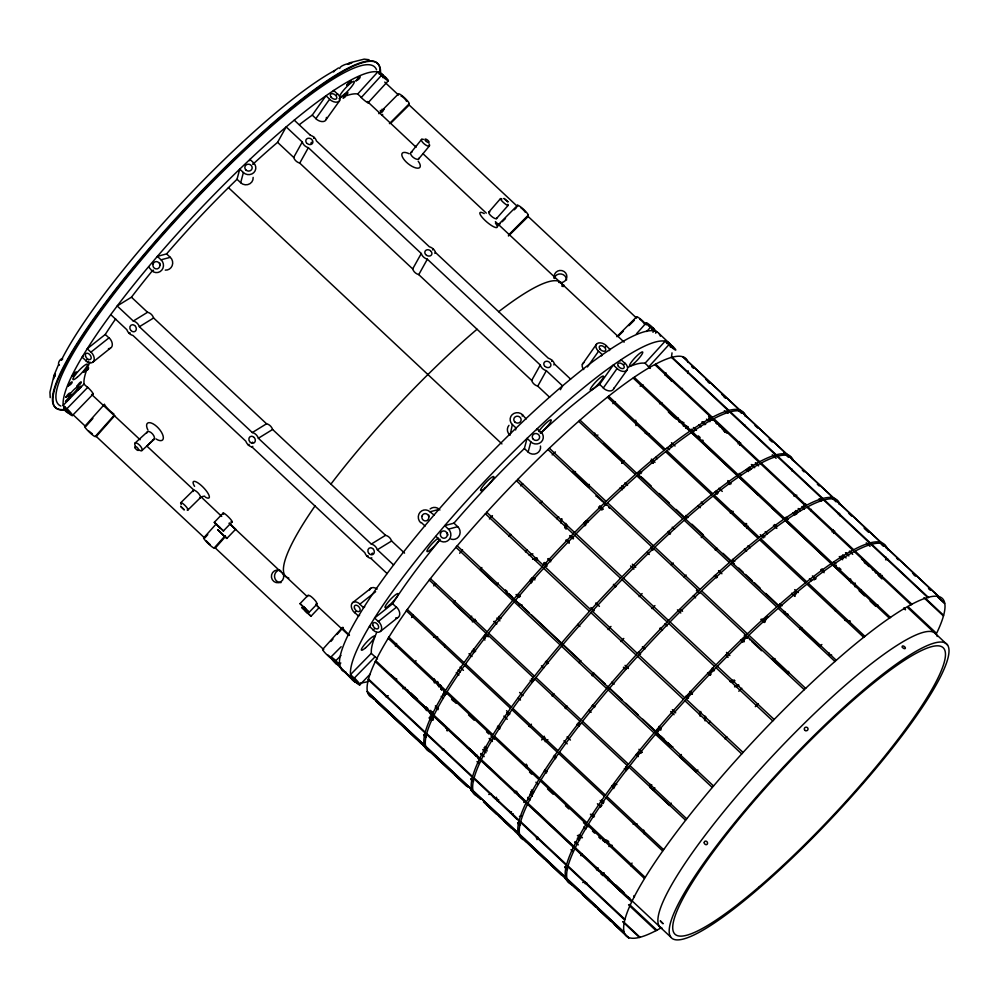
<?xml version="1.0" encoding="UTF-8"?>
<svg xmlns="http://www.w3.org/2000/svg" width="999" height="999" viewBox="0 0 999 999"><rect width="100%" height="100%" fill="white"/><g stroke="black" fill="none" stroke-linecap="round" stroke-linejoin="round"><path stroke-width="1.5" d="M508.441 236.014L528.171 216.521L528.146 215.285L508.429 235.127M390.534 123.426L409.165 105.007L409.153 103.859L389.423 123.626M528.171 216.521L636.55 318.082L636.538 316.92L616.808 336.688M660.327 921.028L662.949 923.663M634.477 896.715L633.853 895.741M663.036 923.576L660.439 920.928M849.475 581.043L850.611 578.933M850.698 582.817L850.748 579.895M855.057 586.863L855.132 582.966M650.024 784.24L649.912 787.15L669.492 805.506L671.291 803.159M651.573 784.814L650.237 787.799L651.623 784.777M69.743 412.937L64.523 407.792M64.436 407.942L69.705 412.987M589.073 484.353L588.848 487.25L572.377 471.803L575.474 471.615M788.623 671.353L788.411 674.238L771.927 658.803L775.024 658.603M426.523 710.601L425.474 708.915A3.821 0.812 45.3 0 1 425.087 707.954L425.287 706.743L426.024 707.292M561.026 521.79L561.376 519.567A3.821 3.671 4.7 0 1 561.563 518.943M597.427 497.002L597.439 496.853A3.821 3.671 4.7 0 0 595.791 495.941M601.036 874.137L602.185 874.512A3.821 0.812 45.3 0 0 602.672 874.35L601.361 871.652M710.576 674.874A3.821 3.671 4.7 0 1 711.3 670.804L712.25 669.23L714.035 670.916M734.565 686.837L738.011 686.013L738.086 685.152A3.821 3.671 4.7 0 0 738.736 684.952M744.093 641.845L742.307 640.172L743.244 638.598A3.821 3.671 4.7 0 1 747.789 637.936M742.307 640.172L743.244 638.598M316.208 603.396C319.343 603.983 308.741 593.156 308.541 595.841M699.425 714.572L699.912 711.5M700.074 716.221L700.836 711.488M704.557 719.53L705.119 716.046M705.094 720.903L705.843 716.708M560.676 522.902L561.376 519.567M564.847 527.872L565.784 523.351M564.972 527.659L565.734 524.05M566.021 529.27L566.933 524.875M70.267 413.449A231.231 40.347 -46.9 0 1 65.235 410.801L63.162 405.357A231.231 40.347 -46.9 0 1 82.105 357.093L87.238 348.751A231.231 40.347 -46.9 0 1 110.739 314.61L117.208 305.956A231.231 40.347 -46.9 0 1 148.152 267.233L157.367 256.381L166.596 253.896A201.298 35.115 -46.9 0 1 228.446 187.65L237.025 179.258L239.748 169.093L249.937 159.39A231.231 40.347 -46.9 0 1 286.176 126.91L294.243 120.155A231.231 40.347 -46.9 0 1 325.986 95.742L333.716 90.459A231.231 40.347 -46.9 0 1 377.822 71.916L382.58 74.513A231.231 40.347 -46.9 0 1 383.716 76.336M249.6 160.652L249.937 159.39L253.596 162.812A7.393 6.993 12.1 0 1 253.783 172.652A7.393 6.993 12.1 0 1 243.369 172.565M253.259 164.086L253.596 162.812M510.102 435.139L512.35 424.538A7.393 6.993 12.1 0 1 512.175 414.66A7.393 6.993 12.1 0 1 522.602 414.772M515.596 429.957L516.108 428.059L526.298 418.344A231.231 40.347 -46.9 0 1 562.537 385.864L570.604 379.108A231.231 40.347 -46.9 0 1 602.347 354.707L610.077 349.425A231.231 40.347 -46.9 0 1 654.183 330.881L657.991 332.555L669.917 343.768A231.231 40.347 -46.9 0 1 671.103 345.679M522.202 416.096L522.539 414.835L526.123 418.981M357.63 682.704A231.231 40.347 -46.9 0 1 352.572 680.057L350.512 674.612A231.231 40.347 -46.9 0 1 369.443 626.348L374.588 618.006A231.231 40.347 -46.9 0 1 435.502 536.488L444.717 525.636L453.946 523.151A201.298 35.115 -46.9 0 1 515.784 456.905L524.375 448.514L527.085 438.349L537.275 428.646A231.231 40.347 -46.9 0 1 613.336 364.997L621.066 359.715A231.231 40.347 -46.9 0 1 665.172 341.171L669.917 343.768M524.375 448.514L528.121 452.035L530.844 441.87L527.085 438.349A231.231 40.347 -46.9 0 0 444.717 525.636L448.476 529.158A7.393 7.068 78.4 0 1 449.188 539.522A7.393 7.068 78.4 0 1 439.21 540.072L436.076 536.338M536.938 429.907L537.275 428.646L540.859 432.792M214.298 522.34L223.476 530.993L214.298 522.34L223.039 513.236M226.835 538.436L217.632 529.645L226.835 538.436L235.627 529.295L232.118 526.211M300.012 603.646L309.19 612.3L300.012 603.646L308.192 595.142M53.958 375.574L49.95 392.12L50.212 397.602M89.91 362.013L87.537 367.595L83.516 372.29L86.751 369.692L87.3 370.204L88.524 367.944M664.934 375.299L665.122 374.887A231.231 40.347 -46.9 0 0 666.033 372.852M61.276 358.953A3.971 2.298 -56.9 0 0 58.616 364.423L54.108 375.149L55.157 376.136M414.66 663.286L415.996 660.601M630.694 865.708L632.03 863.036M345.254 96.841C336.076 103.347 360.139 83.317 338.998 98.801M277.585 142.345L286.176 126.91L302.272 141.983L293.681 157.43L277.585 142.345A201.298 35.115 -46.9 0 0 252.897 164.261M549.625 397.252L537.749 386.138A7.642 6.281 28.8 0 1 531.705 380.444L418.756 274.625A7.642 6.281 28.8 0 1 412.699 268.931L299.75 163.112L308.341 147.677A7.642 6.269 29 0 1 302.297 141.983M310.951 143.207L311.488 142.245M313.636 138.386L314.173 137.425A7.642 6.019 30 0 0 310.339 135.252M412.674 268.931L421.278 253.496L308.341 147.677M418.756 274.625L427.347 259.191A7.642 6.269 29 0 1 421.303 253.496M432.642 249.9L433.179 248.938A7.642 6.019 30 0 0 429.345 246.765L316.408 140.921A7.642 6.081 29.2 0 0 314.198 137.4M434.877 253.396L435.414 252.435L548.351 358.254A7.642 6.019 30 0 1 552.16 360.464L551.648 361.413M531.68 380.444L540.272 365.01L427.347 259.191M537.749 386.138L546.341 370.691A7.642 6.269 29 0 1 540.297 365.01M553.883 364.91L554.42 363.948A7.642 6.081 29.2 0 0 552.21 360.414M560.389 389.722L562.537 385.864L546.341 370.691M434.353 682.941L433.928 680.681A3.821 2.148 50.1 0 1 434.09 679.208L434.303 678.833M601.273 805.706L601.748 804.957L599.862 806.88M611.888 845.241L611.675 845.616A3.821 2.148 50.1 0 1 610.651 846.278L608.866 846.478M765.059 620.991A3.821 3.084 29.1 0 1 765.921 618.468L767.457 616.483L768.356 617.32M767.457 616.483L765.921 618.468M795.067 595.666L794.168 594.83L795.716 592.844A3.821 3.084 29.1 0 1 797.851 592.145M794.168 594.83L795.716 592.844M730.319 512.999L731.768 510.814M744.517 526.073A215.309 37.562 -46.9 0 1 746.278 524.737L746.802 523.963M746.79 528.434L748.239 526.261M88.362 361.176L87.85 362.287L88.461 362.162M596.553 344.106L582.392 364.273M312.25 115.135L325.986 95.742L329.645 99.176L315.921 118.569L312.25 115.135A201.298 35.115 -46.9 0 0 299.338 124.675M332.867 91.671L333.716 90.459L337.375 93.894L336.526 95.105M587.437 366.945L598.601 351.186L602.347 354.707L601.485 355.919M605.469 347.115L606.331 345.904L610.077 349.425L609.228 350.637M540.859 432.954A201.298 35.115 -46.9 0 1 599.6 384.39L613.336 364.997L617.082 368.519A7.393 4.683 34.8 0 0 626.248 370.841A7.393 4.683 34.8 0 0 625.012 363.099M620.204 360.926L621.066 359.715L624.812 363.236L623.963 364.448M617.082 368.519L603.359 387.899L599.6 384.39M326.223 119.43L339.535 100.824M613.661 388.773L626.972 370.167M346.129 672.315A231.231 40.347 -46.9 0 1 341.596 669.767L339.523 664.323A231.231 40.347 -46.9 0 1 358.466 616.058L363.599 607.717A231.231 40.347 -46.9 0 1 387.1 573.576L393.569 564.922A231.231 40.347 -46.9 0 1 424.513 526.198L433.728 515.347A231.231 40.347 -46.9 0 1 516.108 428.059L512.35 424.538M685.676 428.159L687.2 428.384L688.161 427.085M702.809 440.072L701.51 441.795L702.122 441.421A3.821 2.023 36.8 0 0 702.509 441.021M702.122 441.421L702.772 440.559M613.736 788.611A3.821 3.172 58.4 0 1 614.123 785.276L615.983 783.666L616.87 784.502M637.649 755.831L636.75 754.994L638.611 753.383A3.821 3.172 58.4 0 1 641.82 752.472M614.722 786.737A3.821 3.172 58.4 0 1 615.334 784.527L615.983 783.666M814.035 579.969L814.684 579.108M815.246 578.346L814.847 578.896A3.821 2.023 36.8 0 1 815.246 578.346L815.671 578.096M815.122 578.945L815.696 578.196M835.976 565.958L835.164 567.032L836.338 565.909M455.257 600.724L453.459 603.071L473.051 621.428L476.048 620.666M469.942 618.518L471.728 616.158M653.021 790.072L654.807 787.724M333.554 71.953L334.403 70.892A4.071 0.712 -46.9 0 1 334.74 70.492L338.499 67.907M416.034 146.329L421.628 139.373M411.251 152.16L416.458 145.804M418.581 159.016L429.395 145.954M481.855 567.507L480.107 569.58L496.578 585.027L498.326 582.941M681.405 754.495L679.657 756.58L696.141 772.015L697.889 769.942M87.3 370.204L88.611 367.994M500.524 198.614L489.123 211.751M496.453 218.619L508.141 205.382M92.895 418.406L85.714 426.573L72.952 414.61M104.433 404.358L84.615 426.486A7.393 0.962 43.7 0 0 89.71 432.505A7.393 0.962 43.7 0 0 95.317 436.501L96.266 436.513L114.798 415.547M207.792 534.577L204.72 538.074L96.329 436.526M225.137 535.776L214.236 547.939L215.334 548.026L225.599 536.376M330.906 641.433L332.954 639.098M337.063 634.44L343.219 627.447M709.727 418.943L710.726 417.807A3.821 0.662 41.4 0 1 713.473 419.955L725.549 431.268A3.821 0.662 41.4 0 1 727.21 433.091M724.824 432.092L725.549 431.268M672.914 746.84A3.821 3.709 87.6 0 1 670.129 745.853L658.054 734.54A3.821 3.709 87.6 0 1 657.804 729.145L659.253 728.171L661.051 729.857M688.611 697.851L686.825 696.178L687.649 695.229A3.821 3.709 87.6 0 1 691.708 694.23M658.054 734.54L658.678 734.515A3.821 3.709 87.6 0 1 658.428 729.12L659.253 728.171M691.97 694.093A3.821 3.709 87.6 0 0 688.274 695.204L686.825 696.178M864.485 561.888L869.967 566.595M602.372 875.561L603.708 874.038L606.718 876.448M876.585 573.164L872.989 569.43M608.154 880.668L608.791 879.944M114.061 415.409L95.292 436.438M216.496 523.613L203.621 537.986L204.296 538.061M333.279 659.565A7.393 0.962 43.7 0 1 327.585 655.394A7.393 0.962 43.7 0 1 322.59 649.475L342.445 627.372M636.438 333.841L646.378 322.764M508.953 536.438L510.851 534.34M525.437 551.873L527.335 549.787M708.516 723.438L710.414 721.34M724.987 738.873L726.885 736.775M357.704 93.993L377.822 71.916L381.493 75.35L361.363 97.415L357.704 93.993A201.298 35.115 -46.9 0 0 344.705 96.329M379.233 74.213L380.494 72.84L384.153 76.261L382.892 77.647M368.094 102.76L388.361 80.694M646.665 331.506L650.436 327.36L654.183 330.881L652.934 332.255M651.835 329.658L653.096 328.284L656.855 331.793L655.594 333.179M645.042 363.249L665.172 341.171L668.93 344.692L648.801 366.758L645.042 363.249A201.298 35.115 -46.9 0 0 627.909 367.332M666.583 343.469L667.832 342.095L671.59 345.604L670.329 346.99M467.357 747.04L466.908 747.514A6.381 1.349 45.3 0 1 471.553 750.486A6.381 1.349 45.3 0 1 475.824 756.018L476.835 755.032M54.495 374.937L55.195 374.275A4.071 0.712 -46.9 0 0 55.444 374.051M496.628 798.313L495.816 799.188L493.007 796.665M497.34 800.898L497.902 799.824M498.738 799.749L497.639 800.898A220.404 38.449 -46.9 0 1 496.353 797.214M499.35 801.947L496.99 800.499M511.55 811.75L510.464 812.911A220.404 38.449 -46.9 0 1 509.665 811.238M513.111 813.76L512.287 814.622L516.908 819.205M523.763 802.459L524.587 801.598M802.372 507.23L803.196 506.356M804.02 505.494L805.656 503.746M72.353 415.559L93.169 394.093M223.451 530.906L232.193 521.815M309.166 612.225L317.345 603.783M310.951 616.158L301.773 607.454L310.964 616.283L319.093 607.679L316.084 604.62M359.79 684.902L370.267 674.013M83.953 384.078L63.162 405.357L66.821 408.791L87.612 387.5L83.953 384.078L83.966 380.956A201.298 35.115 -46.9 0 1 86.751 369.692M65.135 407.055L63.836 408.379L67.507 411.813M340.971 655.481L335.776 660.801L339.523 664.323L340.821 662.986M371.303 653.334L350.512 674.612L354.258 678.134L375.05 656.842L371.303 653.334L371.316 650.212A201.298 35.115 -46.9 0 1 376.723 632.454M479.195 758.84L478.658 759.39L480.931 761.525M540.247 503.246L542.207 501.236M556.718 518.681L558.691 516.683M738.81 691.246L741.77 688.236M755.294 706.68L758.253 703.671M330.756 657.217L341.159 646.74M378.808 113.674L398.526 93.831A7.393 1.249 43 0 1 404.757 98.014A7.393 1.249 43 0 1 409.228 103.846M497.802 225.187L517.532 205.332L517.557 206.256M193.157 490.546L180.707 502.784M187.912 509.989L200.237 497.864M379.92 113.474L384.303 109.141M497.827 226.074L500.024 223.901M502.21 221.741L505.494 218.494M514.26 209.827L516.458 207.655M617.919 336.501L623.401 331.081M628.883 325.662L634.365 320.254M425.087 707.954L426.123 706.917M425.474 708.915L426.498 707.767M430.769 714.522L427.31 707.816M433.441 718.206L432.542 717.369L434.315 715.621L431.83 711.638M433.441 719.717L431.93 718.293L433.067 717.182M433.441 716.807L434.19 716.071M447.09 730.569L448.638 729.045M447.165 730.806L448.613 729.395A3.821 0.812 45.3 0 1 446.029 728.084M867.644 565.384L869.267 566.683M580.956 855.594L582.28 854.27M581.256 855.606L582.255 854.62M879.644 576.773L879.832 576.585A3.821 0.812 45.3 0 1 881.917 578.945M595.604 868.68L596.603 867.694L597.777 868.081M602.185 874.512L603.958 872.751M602.672 874.35L603.846 873.201M141.97 450.537L154.233 439.148L147.74 445.117M146.903 432.28L134.94 443.169M334.74 70.492A228.047 39.785 -46.9 0 0 184.753 199.663A228.047 39.785 -46.9 0 0 61.326 360.214A4.071 0.712 -46.9 0 1 61.713 359.865L62.7 358.966M621.79 463.049L624.225 461.001L621.803 463.024M801.61 627.572L799.787 629.12L801.61 627.572M433.928 680.681L434.927 679.857M600.062 806.717L600.874 806.043M821.865 644.517L819.742 646.291L800.162 627.934M610.651 846.278L611.912 845.429M92.969 362.1L110.227 348.314M380.407 631.443L397.664 617.657M105.282 334.453L87.238 348.751L90.897 352.185L108.941 337.887L105.282 334.453A201.298 35.115 -46.9 0 1 115.634 318.906M83.229 356.206L82.105 357.093L85.764 360.527L86.888 359.64M375.636 591.683L359.84 604.195L363.599 607.717L364.722 606.818M355.831 611.65L354.707 612.537L358.466 616.058L359.59 615.172M392.632 603.708L374.588 618.006L378.334 621.515L396.378 607.23L392.632 603.708A201.298 35.115 -46.9 0 1 439.86 539.872L439.26 540.009M370.579 625.461L369.443 626.348L373.201 629.87L374.325 628.97M371.328 587.936L352.497 602.734M528.696 726.223L530.731 724.712M545.179 741.658L547.877 739.647M152.248 270.929A201.298 35.115 -46.9 0 0 131.443 297.202L117.208 305.956L133.304 321.041A7.642 6.431 58.6 0 1 139.361 326.735L252.297 432.555A7.642 6.431 58.6 0 1 258.354 438.249L371.303 544.068L385.552 535.302L272.615 429.483L258.379 438.249M133.304 321.041L147.54 312.275A7.642 6.444 58.8 0 1 153.609 317.969L266.546 423.788A7.642 6.444 58.8 0 1 272.602 429.483M139.373 326.735L153.621 317.969M110.739 314.61L126.836 329.695A7.642 6.206 57.4 0 0 129.258 333.379L130.132 332.842M252.297 432.555L266.546 423.788M129.221 333.416A7.642 6.256 58.3 0 0 132.904 335.414L245.829 441.208A7.642 6.206 57.4 0 0 248.252 444.88L249.138 444.355M251.81 442.707L252.697 442.17M248.227 444.93A7.642 6.256 58.3 0 0 251.91 446.928L252.797 446.353M371.303 544.093A7.642 6.431 58.6 0 1 377.36 549.762L391.62 540.996L404.57 553.121M368.132 555.869L367.245 556.418A7.642 6.256 58.3 0 0 370.904 558.429M371.703 553.671L372.59 553.121M371.803 557.854L370.904 558.404L387.1 573.576M636.75 754.994L637.886 754.295M614.123 785.276L615.334 784.527M659.552 403.771L661.875 402.585M676.036 419.205L678.358 418.032M861.438 589.585L859.115 590.759L864.61 595.904M877.921 605.019L875.586 606.206L870.092 601.048M348.838 63.012L364.185 59.128L369.068 59.728M528.933 554.982L532.917 553.883M532.567 559.253L537.062 558.016M533.191 559.228L536.788 558.241M534.677 560.202L537.587 559.403M529.732 554.944L531.768 554.395M237.025 179.258L240.684 182.692L243.406 172.527L239.748 169.093A231.231 40.347 -46.9 0 0 157.367 256.381L161.039 259.815L170.255 257.33L166.596 253.896M148.726 267.083L151.823 270.667L153.546 270.205M420.716 522.739A7.393 7.068 78.4 0 1 420.017 512.312A7.393 7.068 78.4 0 1 430.007 511.788L439.198 509.34L439.91 510.002M434.315 515.184L429.982 511.825M421.341 522.527L425.087 526.048M448.476 529.158L457.692 526.673L453.946 523.151M475.087 619.368L472.327 621.828L475.049 619.392M729.857 681.043L734.415 680.044M730.306 681.83L734.977 680.806M733.041 681.917L733.978 681.705M734.64 685.913L738.086 685.152M202.185 496.59L204.67 496.128M602.559 840.559L606.818 840.084M603.871 841.295L608.104 840.821M604.682 842.382L608.903 841.907M505.631 589.847A3.821 3.709 87.6 0 0 506.843 592.844L507.242 592.832M506.843 592.844L519.542 604.133A3.821 3.709 87.6 0 0 521.828 605.119M433.554 637.262L437.724 637.087M687.649 695.229L688.274 695.204M657.804 729.145L658.428 729.12M670.129 745.853L671.191 745.803A3.821 3.584 71.7 0 0 671.852 746.29M633.116 824.25L637.275 824.075M85.365 426.548L84.678 426.486M322.689 649.512L323.726 649.587L215.334 548.026M905.306 609.665L903.67 608.503M645.204 433.329L649.375 433.891M844.767 620.329L850.324 621.078M678.883 421.79L683.915 422.54M683.191 425.861L687.737 426.536M535.214 578.533L532.142 577.847L530.044 580.244L531.006 583.329M588.411 521.116L586.313 520.604L584.065 522.827L584.952 525.824M611.588 882.055L610.189 881.38L626.673 896.827L629.707 897.914M380.219 73.227L385.626 78.172M649.113 325.287L654.532 330.232M488.199 635.739L485.352 634.952L483.716 637.15L484.902 640.134M385.552 78.209L380.169 73.277M673.026 347.552L667.607 342.645L673.064 347.515M598.264 868.231L595.516 867.319L519.08 795.691L516.495 791.208M596.79 870.092L601.086 871.503M641.645 472.627L639.622 471.94L637.574 473.651L638.561 476.398L642.245 477.647L651.286 486.113M788.061 614.672L785.027 613.636L784.227 611.425M219.98 527.722L217.745 525.574L220.017 527.697M221.091 532.966L223.364 535.177M92.37 433.878L88.899 431.093M654.457 330.207L649.138 325.349M426.086 708.89L410.639 694.392L412.038 695.067M223.301 535.139L221.104 533.029M708.628 416.546L709.465 417.058M709.889 417.307L710.726 417.807M708.728 418.094L712.15 420.129M706.48 419.155L709.165 420.754M707.067 419.967L709.927 421.678M330.169 656.78L327.697 654.845M229.845 523.951L230.594 524.55M607.867 877.334L607.105 876.747M210.252 544.642L209.365 543.931M319.143 607.754L348.988 635.526M420.404 703.558L424.662 706.93M619.954 890.559L624.213 893.93L623.688 892.332L615.996 885.126M603.708 874.038L602.897 873.626M903.97 607.916L905.506 609.59M209.228 543.806L206.381 540.971M229.27 523.026L235.652 529.27M230.644 524.587L232.093 525.986L229.907 524.013M392.495 676.048L392.719 676.248A201.298 35.115 -46.9 0 1 390.721 674.812M602.996 873.725L605.119 875.698L604.145 874.812M603.096 873.725L603.958 874.625M307.217 596.553L231.131 525.187M670.704 937.037L575.199 847.564M624.15 342.158L495.379 221.628M91.596 394.405L140.097 439.747M146.865 446.066L194.106 490.297M683.241 357.043L739.997 410.227M741.458 411.6L787.349 454.607M788.823 455.981L833.978 498.289M835.439 499.662L881.33 542.669M882.804 544.043L939.559 597.227M682.879 356.918L739.635 410.102M741.096 411.476L786.987 454.483M788.448 455.856L833.616 498.164M835.077 499.537L880.968 542.544M882.429 543.918L939.185 597.102M691.708 366.171L693.481 367.844M705.893 379.47L709.44 382.792M721.852 394.43L725.399 397.752M737.811 409.39L741.37 412.712M754.982 425.474L757.854 428.159M769.317 438.911L771.24 440.696M784.615 453.246L788.448 456.83M831.368 497.04L833.253 498.813M848.963 513.536L851.835 516.221M864.26 527.872L869.043 532.342M880.519 543.094L883.378 545.791M896.578 558.154L898.351 559.815M912.549 573.114L915.209 575.611M928.508 588.074L930.281 589.735M937.374 596.378L944.467 603.034M691.795 366.583L693.568 368.256M707.754 381.543L709.527 383.204M723.726 396.503L725.499 398.164M737.911 409.802L741.458 413.124M769.417 439.323L772.277 442.008M783.753 452.759L788.536 457.242M802.297 470.129L804.17 471.89M817.344 484.24L819.23 486.001M830.519 496.578L836.163 501.873M864.347 528.284L868.181 531.868M878.695 541.72L880.606 543.506M881.568 544.405L883.478 546.203M913.523 574.363L915.296 576.023M928.595 588.486L930.369 590.147M937.474 596.79L944.567 603.446M384.727 82.105L398.551 95.067M409.165 105.007L517.557 206.568M672.252 357.38L729.008 410.552M730.469 411.925L776.373 454.932M777.834 456.306L822.989 498.626M824.462 499.999L870.354 542.994M871.815 544.368L928.571 597.552M671.64 357.542L728.383 410.726M729.857 412.1L775.748 455.094M777.21 456.468L822.377 498.788M823.838 500.162L869.729 543.169M871.19 544.542L927.946 597.714M726.285 411.663L728.059 413.324M772.264 454.745L776.086 458.329M819.192 498.713L821.078 500.487M866.245 542.807L870.067 546.391M925.848 598.663L943.58 615.284M724.337 410.689L726.111 412.35M819.005 499.4L820.891 501.161M923.888 597.689L943.406 615.971M349.151 63.661C346.603 63.474 339.373 66.446 339.672 68.469M655.719 364.235L712.474 417.42M713.935 418.793L759.827 461.788M761.288 463.161L806.455 505.482M807.916 506.855L853.808 549.862M855.269 551.223L912.025 604.407M654.857 364.685L711.613 417.869M713.086 419.243L758.978 462.25M760.439 463.623L805.594 505.931M807.067 507.305L852.959 550.312M854.42 551.685L911.175 604.87M870.728 567.307L872.227 568.718M665.834 375.549L666.533 376.211M666.77 376.436L667.469 377.085M667.944 377.535L668.643 378.184M716.545 423.576L717.294 424.288M718.805 425.699L720.316 427.11M721.827 428.534L723.338 429.945M724.088 430.644L726.348 432.767M872.289 569.517L873.039 570.217M875.299 572.34L876.061 573.051M877.572 574.462L879.07 575.874M723.463 430.544L725.249 432.217M864.272 562.487L865.171 563.324M755.406 462.687L758.678 465.746M802.16 506.493L804.332 508.528M849.987 551.311L852.159 553.346M755.793 463.548L758.054 465.659M802.135 506.968L804.382 509.078M849.337 551.211L852.721 554.37M908.191 606.793L936.562 633.378A231.231 40.347 -46.9 0 0 753.396 741.233A231.231 40.347 -46.9 0 0 661.65 927.547M907.741 607.717L936.113 634.315M486.313 213.137L422.889 153.621M751.947 464.535L754.208 466.645M846.116 552.772L848.363 554.882M751.323 464.56L754.707 467.732M798.201 508.491L800.461 510.601M845.491 552.797L848.863 555.956M702.996 421.765L705.681 424.275M701.86 421.928L704.882 424.75M749.188 467.145L751.435 469.255M795.504 510.551L797.751 512.662M842.719 554.795L846.091 557.954M747.727 468.344L749.899 470.379M794.467 512.137L796.64 514.173M841.208 555.943L843.381 557.979M698.663 424.775L700.936 426.898M746.29 469.405L748.563 471.528M792.781 512.974L795.054 515.097M839.272 556.53L842.681 559.727M693.431 427.522L696.453 430.344M739.235 473.389L741.408 475.424M785.976 517.182L788.161 519.218M833.815 562L835.988 564.035M691.171 429.17L693.855 431.68M698.326 435.876L700.124 437.55M839.135 567.819L840.933 569.492M634.253 377.36L691.008 430.544M692.482 431.918L738.373 474.925M739.834 476.298L784.989 518.606M786.463 519.98L832.354 562.986M833.815 564.36L890.571 617.544M687.2 428.384L758.578 495.329M772.239 508.129L849.487 580.456M633.204 378.084L689.959 431.268M691.42 432.642L737.312 475.636M738.773 477.01L783.94 519.33M785.401 520.704L831.293 563.711M832.766 565.084L889.51 618.256M668.343 412L674.937 418.181M727.796 480.594L731.181 483.766M774.662 524.5L776.91 526.61M821.94 568.806L824.187 570.916M727.709 482.392L729.969 484.515M773.451 525.249L776.822 528.409M820.728 569.555L824.113 572.714M671.465 442.682L675.049 446.029M718.893 488.249L722.277 491.408M765.209 531.643L767.469 533.753M812.424 575.886L815.796 579.045M670.242 445.292L671.753 446.715M715.958 491.083L718.144 493.119M762.712 534.877L764.884 536.913M809.452 578.683L811.625 580.719M667.295 447.54L669.567 449.662M714.922 492.17L717.195 494.293M760.276 534.665L763.686 537.862M745.479 523.988L746.278 524.737M608.703 396.253L665.459 449.438M666.92 450.811L712.824 493.806M714.285 495.179L759.44 537.499M760.913 538.873L806.805 581.88M808.266 583.254L865.022 636.425M607.492 397.215L664.248 450.399M665.709 451.773L711.6 494.78M713.061 496.141L758.229 538.461M759.69 539.835L805.581 582.842M807.042 584.215L863.798 637.399M655.706 457.355L657.205 458.766M294.243 120.155L310.339 135.227M554.42 363.948L570.604 379.108M701.223 502.01L703.396 504.045M747.964 545.804L750.149 547.852M794.717 589.61L797.976 592.669M651.41 459.053L654.994 462.412M794.904 593.518L795.803 594.355M650.674 460.377L653.358 462.887M650.711 461.238L652.971 463.349M698.051 505.594L700.311 507.704M744.367 548.988L746.615 551.098M791.583 593.231L794.954 596.391M685.676 515.472L687.936 517.594M732.529 559.378L734.777 561.488M779.807 603.683L782.067 605.794M659.203 493.531L669.367 503.059M676.148 509.415L686.313 518.943M691.97 524.238L703.271 534.827M723.039 553.346L734.29 563.898M738.798 568.106L743.293 572.327M745.554 574.437L752.309 580.769M754.557 582.879L760.189 588.161M765.808 593.431L780.456 607.142M580.044 420.179L636.8 473.364M638.261 474.737L684.153 517.744M685.614 519.118L730.781 561.426M732.242 562.799L778.134 605.806M779.595 607.18L836.35 660.364M603.708 443.856L623.301 462.212M578.708 421.353L635.464 474.537M636.937 475.911L682.829 518.906M684.29 520.279L729.445 562.599M730.918 563.973L776.81 606.967M778.271 608.341L835.027 661.525M624.862 482.867L627.547 485.377M672.227 527.21L674.475 529.32M718.543 570.604L721.915 573.763M621.803 485.714L624.063 487.837M668.406 531.393L670.579 533.429M715.159 575.199L717.332 577.235M761.9 618.993L765.159 622.052M620.192 487.612L622.452 489.735M667.819 532.242L670.079 534.365M714.31 575.799L716.57 577.922M760.801 619.368L764.198 622.552M549.363 448.239L606.118 501.411M607.592 502.784L653.483 545.791M654.944 547.165L700.099 589.485M701.573 590.846L747.464 633.853M748.925 635.227L805.681 688.411M547.976 449.562L604.732 502.747M606.193 504.108L652.085 547.115M653.558 548.488L698.713 590.809M700.174 592.182L746.066 635.177M747.539 636.55L804.295 689.735M598.189 497.552L600.449 499.675M601.211 500.387L602.722 501.798M604.22 503.209L606.493 505.332M608.753 507.455L609.502 508.166M749.4 639.248L750.162 639.959M751.673 641.37L753.171 642.794M753.933 643.493L756.193 645.616M756.955 646.328L760.726 649.862A3.821 3.671 4.7 0 1 761.425 650.761M650.761 547.564L652.934 549.6M696.415 590.347L699.675 593.406M744.243 635.164L747.502 638.224M650.636 547.976L652.896 550.099M744.755 636.163L747.015 638.286M599.762 505.856L603.346 509.203M742.357 639.472L744.155 641.146M599.7 506.543L602.385 509.065M598.563 506.955L601.947 510.127M647.027 552.372L649.288 554.495M693.343 595.766L695.591 597.877M740.546 640.009L742.806 642.12M632.342 564.198L635.739 567.37M680.331 609.153L682.579 611.263M726.485 652.409L729.869 655.569M228.446 187.65L501.923 443.906M630.569 565.946L633.965 569.118M677.434 609.852L680.806 613.011M725.836 655.207L728.096 657.317M517.857 479.32L574.612 532.504M576.086 533.878L621.977 576.885M623.438 578.246L668.593 620.566M670.067 621.94L715.958 664.947M717.419 666.321L774.175 719.492M516.458 480.756L573.214 533.941M574.675 535.314L620.566 578.309M622.04 579.682L667.195 622.002M668.656 623.376L714.56 666.383M716.021 667.744L772.776 720.928M571.353 536.026L573.601 538.136M664.997 623.776L667.245 625.886M712.212 668.019L714.46 670.129M569.655 535.614L573.226 538.973M570.491 537.15L571.378 537.986M567.032 539.972L569.293 542.095M613.561 584.328L615.734 586.363M660.302 628.134L662.474 630.169M708.129 672.951L710.301 674.987M565.809 540.109L569.205 543.294M613.436 584.74L615.709 586.863M659.927 628.309L662.2 630.431M707.554 672.926L709.814 675.049M548.401 558.553L550.674 560.676M596.028 603.184L599.437 606.368M642.519 646.74L644.792 648.875M690.147 691.37L692.419 693.493M595.679 603.284L597.852 605.319M642.419 647.077L644.592 649.113M690.247 691.895L692.419 693.93M547.714 558.941L550.724 561.775M544.855 562.524L545.741 563.361M544.23 562.549L546.915 565.072M543.556 563.224L546.94 566.396M590.896 607.579L594.28 610.751M638.336 652.035L640.584 654.145M685.551 696.278L687.799 698.376M486.738 512.262L543.493 565.434M544.954 566.808L590.846 609.815M592.307 611.188L637.474 653.508M638.935 654.882L684.827 697.876M686.288 699.25L743.044 752.434M485.377 513.748L542.132 566.92M543.593 568.294L589.485 611.301M590.958 612.674L636.113 654.994M637.574 656.368L683.466 699.362M684.939 700.736L741.695 753.92M625.049 665.359L628.421 668.531M672.327 709.665L675.711 712.836M577.659 624.4L579.919 626.51M623.388 667.245L625.636 669.355M670.666 711.55L674.05 714.722M518.156 594.417L520.404 596.528M611.8 682.18L614.048 684.278M659.015 726.41L661.263 728.521M516.658 594.555L519.343 597.065M516.033 594.58L518.718 597.09M658.628 728.196L660.426 729.882M509.04 593.868L512.45 597.052M519.243 603.433L529.458 612.986M531.718 615.109L580.481 660.801M594.093 673.551L605.431 684.178M607.692 686.301L622.439 700.124M625.836 703.308L638.311 714.997M642.844 719.243L655.319 730.931M660.988 736.251L664.397 739.435M667.794 742.619L671.191 745.803M457.18 545.766L513.936 598.95M515.397 600.324L713.498 785.951M455.919 547.252L512.674 600.436M514.148 601.81L560.039 644.817M561.5 646.191L606.655 688.498M608.129 689.872L654.02 732.879M655.481 734.253L712.237 787.437M498.601 616.458L500.861 618.581M546.228 661.076L548.488 663.211M592.719 704.645L594.979 706.768M545.466 661.688L547.639 663.723M592.207 705.481L594.38 707.517M638.948 749.287L642.207 752.334M496.903 618.069L499.925 620.891M494.155 621.366L496.84 623.888M494.08 621.453L496.341 623.576M541.421 665.821L543.681 667.931M588.861 710.264L591.108 712.374M636.076 754.507L638.324 756.618M131.443 297.202L147.54 312.275M430.344 578.583L487.1 631.768M488.561 633.129L534.453 676.136M535.914 677.509L581.081 719.829M582.542 721.203L628.433 764.198M629.894 765.571L686.65 818.755M429.233 580.007L485.976 633.179M487.45 634.552L533.341 677.559M534.802 678.933L579.969 721.253M581.43 722.614L627.322 765.621M628.783 766.995L685.539 820.179M531.456 678.533L533.703 680.656M578.309 722.439L580.556 724.55M625.586 766.757L627.847 768.868M530.157 680.269L532.417 682.392M577.01 724.175L579.27 726.285M624.3 768.481L626.548 770.591M377.372 549.75L393.569 564.922M473.389 649.138L475.649 651.261M519.605 692.444L522.989 695.616M567.045 736.9L570.417 740.059M473.376 650.037L475.174 651.71M472.165 650.786L473.963 652.459M614.772 784.402L615.659 785.239M251.91 446.89L364.835 552.722A7.642 6.206 57.4 0 0 367.257 556.393M518.306 698.014L520.479 700.062M563.96 740.796L567.22 743.855M611.788 785.614L613.96 787.662M468.993 653.696L472.015 656.518M407.242 609.415L463.998 662.599M465.459 663.973L511.351 706.98M512.812 708.353L557.979 750.661M559.44 752.035L605.332 795.042M606.805 796.415L663.548 849.6M406.318 610.726L463.074 663.91M464.535 665.284L510.427 708.279M511.888 709.652L557.055 751.972M558.516 753.346L604.407 796.34M605.869 797.714L662.624 850.898M460.039 667.17L463.436 670.354M506.53 710.739L509.927 713.923M554.158 755.369L556.418 757.492M601.785 799.987L604.045 802.122M506.668 712.874L508.841 714.909M553.409 756.668L555.581 758.703M600.149 800.474L603.408 803.521M458.042 670.167L460.302 672.29M503.871 716.108L507.255 719.28M597.402 803.745L600.774 806.905M456.268 672.502L458.953 675.024M498.114 725.699L500.374 727.809M544.967 769.605L547.227 771.715M592.257 813.91L594.505 816.021M497.377 727.01L499.637 729.133M544.243 770.916L546.49 773.026M590.397 814.173L593.781 817.332M388.773 637.1L445.529 690.284M446.99 691.658L492.882 734.665M494.355 736.038L539.51 778.346M540.971 779.72L586.863 822.726M588.336 824.1L645.092 877.284M388.074 638.249L444.83 691.42M446.291 692.794L492.182 735.801M493.643 737.175L538.811 779.495M540.272 780.856L586.163 823.863M587.624 825.236L644.38 878.421M443.706 691.695L445.966 693.818M451.598 699.1L456.106 703.321M468.506 714.934L474.138 720.217M486.538 731.842L488.798 733.953M491.046 736.063L494.43 739.235M529.495 772.09L531.743 774.2M547.489 788.948L553.109 794.217M565.471 805.793L568.843 808.953M583.453 822.652L587.949 826.86M592.444 831.081L594.692 833.178M440.984 689.285L441.883 690.122M443.668 691.808L446.353 694.317M451.723 699.35L453.509 701.023M598.801 837.162L600.586 838.848M442.944 693.993L444.742 695.666M489.135 738.411L492.407 741.47M535.889 782.217L538.061 784.252M583.716 827.035L585.889 829.07M441.183 696.328L443.444 698.451M484.915 746.39L487.175 748.513M531.406 789.947L533.666 792.082M579.033 834.577L582.429 837.761M483.941 747.876L487.2 750.923M530.681 791.67L532.854 793.706M577.422 835.476L580.694 838.523M482.667 749.575L486.051 752.734M530.119 794.03L532.367 796.141M577.322 838.273L579.57 840.384M435.402 705.794L438.424 708.628M435.314 707.217L437.999 709.727M480.819 753.471L484.203 756.643M527.697 797.389L529.945 799.5M574.974 841.695L578.359 844.867M480.756 754.158L483.017 756.28M527.634 798.089L529.895 800.199M574.924 842.394L577.172 844.505M410.951 692.981L417.545 699.163M609.415 878.945L607.217 876.897L613.548 884.552M230.732 524.812L229.196 523.476M375.649 660.576L432.405 713.748M433.866 715.122L479.757 758.129M481.218 759.502L526.386 801.822M527.847 803.184L573.738 846.19M407.654 689.897L408.179 691.495L426.311 708.453M607.742 878.483L628.071 897.502M500.911 778.671L434.403 716.345L430.656 710.339M58.741 364.56L59.441 365.209M410.639 694.392L426.011 708.803M610.189 881.38L626.673 896.827M375.187 661.5L431.943 714.685M433.416 716.058L631.505 901.672M478.259 758.528L480.519 760.639M572.951 847.252L575.199 849.35M429.857 717.444L432.517 719.929M476.973 761.6L478.883 763.386M570.953 849.662L572.864 851.448M629.407 904.432L656.905 930.194M428.996 717.894L431.655 720.391M628.558 904.894L656.043 930.643M368.356 678.92L425.112 732.105M426.573 733.478L472.477 776.473M473.938 777.846L519.093 820.167M520.566 821.54L566.458 864.535M567.919 865.908L624.675 919.092M368.181 679.607L424.937 732.779M426.398 734.153L472.29 777.16M473.751 778.533L518.918 820.853M520.379 822.227L566.271 865.221M567.732 866.595L624.487 919.779M423.726 734.565L426.386 737.05M470.716 778.596L473.588 781.28M517.619 822.539L520.442 825.186M564.697 866.657L567.569 869.355M623.276 921.553L640.122 937.337M423.988 735.551L425.761 737.225M471.053 779.657L472.964 781.455M517.932 823.588L519.817 825.349M565.034 867.719L566.945 869.517M622.652 921.715L639.51 937.512M367.195 691.445L423.951 744.63M425.424 745.991L471.316 788.998M472.777 790.371L517.932 832.691M519.405 834.065L565.297 877.06M566.758 878.433L623.513 931.617M367.295 691.857L424.051 745.042M425.512 746.415L471.403 789.41M472.864 790.783L518.031 833.104M519.492 834.477L565.384 877.472M566.845 878.845L623.601 932.03M336.451 663.823L355.569 682.155L344.593 671.865M351.186 677.634L354.945 681.156M372.577 697.789L375.237 700.274M376.123 701.111L385.876 710.252M387.649 711.912L400.949 724.375M404.495 727.697L416.908 739.335M419.568 741.82L422.227 744.317M423.114 745.154L429.32 750.961M436.526 757.717L449.912 770.254M454.695 774.737L468.081 787.274M470.941 789.972L476.685 795.341M478.146 796.715L480.969 799.362M486.613 804.645L497.902 815.234M503.546 820.516L513.898 830.219M517.657 833.74L523.314 839.035M524.775 840.409L526.685 842.194M531.468 846.677L544.855 859.215M550.586 864.597L563.973 877.134M564.922 878.034L570.666 883.403M572.127 884.777L575.674 888.099M577.447 889.759L591.633 903.059M593.418 904.719L596.965 908.041M597.852 908.878L607.604 918.019M609.378 919.679L628.883 937.961M372.202 697.664L373.976 699.325M375.749 700.986L389.947 714.285M390.834 715.109L421.865 744.193M422.752 745.029L428.958 750.836M430.432 752.21L466.758 786.263M470.579 789.847L476.323 795.216M477.784 796.59L480.606 799.237M483.429 801.885L496.603 814.222M498.489 815.983L511.65 828.321M514.473 830.968L522.939 838.91M544.492 859.09L524.413 840.284A231.231 40.347 -46.9 0 1 652.759 639.972A231.231 40.347 -46.9 0 1 840.209 504.932M545.442 859.989L561.7 875.224M564.56 877.909L570.304 883.278M571.765 884.652L578.858 891.308M582.405 894.629L595.704 907.092M597.477 908.753L610.789 921.215M614.335 924.537L628.521 937.836M367.42 101.523L416.096 147.24M316.208 604.982L318.444 607.105M935.039 633.191L947.539 645.029A201.298 35.115 -46.9 0 1 758.091 889.085A201.298 35.115 -46.9 0 1 721.728 838.985A201.298 35.115 -46.9 0 1 947.539 645.029M200.737 496.578L221.741 516.433M340.197 667.344L352.572 680.057M408.179 691.495L413.998 697.552M431.131 715.097L432.542 717.369M878.645 575.149L879.033 575.936M431.705 716.832L432.092 717.632M432.217 717.894L433.116 719.742M440.634 685.177L441.458 689.585M440.134 684.702L440.846 688.523M437.674 681.455L438.661 686.812M643.681 830.082L644.43 834.277M444.38 644.48L444.88 647.277M528.159 215.359L528.159 215.434A7.393 1.249 43 0 0 523.751 209.528A7.393 1.249 43 0 0 517.457 205.27M835.351 608.528L835.464 611.238M635.739 420.179L635.963 425.599M561.301 520.429A3.834 3.746 -2.5 0 1 561.95 518.968M507.005 591.558A3.821 3.609 71.5 0 1 506.755 590.884M661.987 928.496A201.298 35.115 -46.9 0 1 774.437 753.933A201.298 35.115 -46.9 0 1 937.224 636.475M738.785 685.751A3.834 3.734 -8.4 0 1 738.024 686.013M395.354 646.041A201.298 35.115 -46.9 0 1 396.615 643.443M411.6 617.544A201.298 35.115 -46.9 0 1 413.186 615.097M433.791 585.926A201.298 35.115 -46.9 0 1 435.576 583.553M459.652 553.271A201.298 35.115 -46.9 0 1 462.537 549.812M489.398 518.981A201.298 35.115 -46.9 0 1 492.457 515.621M520.591 485.851A201.298 35.115 -46.9 0 1 522.689 483.716M552.172 454.895A201.298 35.115 -46.9 0 1 555.382 451.91M612.899 403.621A201.298 35.115 -46.9 0 1 615.434 401.798M640.134 386.176A201.298 35.115 -46.9 0 1 642.969 384.727M831.668 655.019A1.886 1.511 29.4 0 1 829.045 652.846M597.914 435.064A1.886 1.511 29.4 0 1 594.78 433.042M640.883 476.685A1.898 1.523 29.1 0 1 638.586 474.762A1.898 1.523 29.1 0 1 640.921 473.626M485.302 637.849A1.898 1.573 58.4 0 1 486.988 635.938M487.974 636.525A1.898 1.573 58.4 0 1 488.224 636.838M531.967 582.23A1.898 1.836 87.6 0 1 532.18 579.42A1.898 1.836 87.6 0 1 534.865 579.944M585.776 525.012A1.898 1.823 4.7 0 1 587.949 522.152M787.712 613.861A1.898 1.523 29.1 0 1 785.052 611.9M374.987 656.505A7.393 1.124 44.7 0 1 377.485 658.978M650.299 368.406A7.393 0.837 42 0 1 648.351 366.633M613.848 388.124A7.393 4.708 34.7 0 1 609.827 390.934A7.393 4.708 34.7 0 1 603.221 387.999M540.484 446.053A7.393 6.993 11.6 0 1 528.084 452.072M457.729 526.635A7.393 7.068 79 0 1 450.999 539.123M396.466 607.092A7.393 4.933 52.3 0 1 399.725 614.36A7.393 4.933 52.3 0 1 395.604 617.994M672.002 352.847A231.231 40.347 -46.9 0 1 671.465 356.718M368.094 681.505A231.231 40.347 -46.9 0 1 360.564 682.879M658.94 333.479A231.231 40.347 -46.9 0 1 660.414 336.163M498.663 311.7A201.298 35.115 -46.9 0 1 563.099 286.676M288.873 578.096A201.298 35.115 -46.9 0 1 315.11 505.819M330.919 484.103A201.298 35.115 -46.9 0 1 477.047 329.245M349.475 635.139A7.393 0.974 44 0 1 342.944 628.334M369.58 589.959A7.393 4.933 52.3 0 1 377.135 589.073M385.552 535.327A7.642 6.444 58.8 0 1 391.608 540.996M430.119 508.966A7.393 7.068 79 0 1 439.235 509.303M367.932 102.023A7.393 0.837 42 0 1 366.658 102.073A7.393 0.837 42 0 1 360.914 97.29M326.386 117.42A7.393 4.708 34.7 0 1 323.152 121.553A7.393 4.708 34.7 0 1 315.784 118.656M299.75 163.099A7.642 6.281 28.8 0 1 293.706 157.417M253.147 177.385A7.393 6.993 11.6 0 1 240.647 182.73M113.948 414.011A7.393 0.974 44 0 1 108.192 409.066A7.393 0.974 44 0 1 104.445 404.395M109.028 337.749A7.393 4.933 52.3 0 1 112.3 344.88A7.393 4.933 52.3 0 1 108.441 348.676M87.55 387.162A7.393 1.124 44.7 0 1 92.345 392.395A7.393 1.124 44.7 0 1 92.632 394.243M170.292 257.292A7.393 7.068 79 0 1 165.26 270.13M509.59 434.74A7.393 6.993 11.6 0 1 508.966 425.337M583.741 369.605A7.393 4.708 34.7 0 1 583.891 362.649M439.822 539.085A9.553 1.661 -46.9 0 1 430.357 549.862A9.553 1.661 -46.9 0 1 428.309 548.339A9.553 1.661 -46.9 0 1 438.449 538.061M538.798 431.531A9.553 1.661 -46.9 0 1 548.214 421.266A9.553 1.661 -46.9 0 1 549.937 422.977A9.553 1.661 -46.9 0 1 540.297 433.017M794.979 594.155A3.821 3.084 29.1 0 1 795.753 593.693M53.721 378.771A228.047 39.785 -46.9 0 1 55.195 374.275M347.615 64.398A228.047 39.785 -46.9 0 1 351.785 62.974M60.902 406.044A231.231 40.347 -46.9 0 1 187.962 207.342A231.231 40.347 -46.9 0 1 376.536 69.818M63.774 409.553A235.689 41.121 -46.9 0 1 187.45 205.831A235.689 41.121 -46.9 0 1 379.995 73.052M65.26 409.865A235.689 41.121 -46.9 0 1 185.964 208.329A235.689 41.121 -46.9 0 1 380.482 73.014M521.965 605.119A3.821 3.709 87.6 0 1 518.918 604.158M637.399 754.133A3.821 3.172 58.4 0 1 640.933 753.333M600.124 806.305A3.821 2.148 50.1 0 1 601.71 805.669M431.93 718.293A3.821 0.812 45.3 0 1 430.07 716.258M865.596 563.661A3.821 0.812 45.3 0 1 866.008 563.886M866.745 564.398A3.821 0.812 45.3 0 1 867.756 565.272M715.709 422.839A3.821 0.812 45.3 0 1 716.046 423.126M861.538 559.278A3.821 0.662 41.4 0 1 864.684 561.65M876.76 572.964A3.821 0.662 41.4 0 1 878.533 574.949M765.871 620.017A3.821 3.084 29.1 0 1 766.645 617.157M522.165 815.996A220.404 38.449 -46.9 0 1 519.443 816.358M524.925 766.283A220.404 38.449 -46.9 0 1 526.186 764.11M541.658 739.972A220.404 38.449 -46.9 0 1 544.255 736.213M564.947 708.079A220.404 38.449 -46.9 0 1 566.795 705.706M591.895 674.725A220.404 38.449 -46.9 0 1 593.706 672.577M620.916 641.595A220.404 38.449 -46.9 0 1 623.788 638.436M651.96 608.616A220.404 38.449 -46.9 0 1 654.932 605.581M684.078 576.935A220.404 38.449 -46.9 0 1 686.088 575.024M743.718 525.174A220.404 38.449 -46.9 0 1 746.041 523.376M529.695 726.71A220.404 38.449 -46.9 0 1 531.443 724.2M552.135 696.066A220.404 38.449 -46.9 0 1 553.97 693.693M579.083 662.712A220.404 38.449 -46.9 0 1 580.894 660.576M608.091 629.582A220.404 38.449 -46.9 0 1 610.976 626.423M639.135 596.615A220.404 38.449 -46.9 0 1 642.12 593.568M671.266 564.922A220.404 38.449 -46.9 0 1 673.276 563.024M701.273 537.599A220.404 38.449 -46.9 0 1 703.496 535.676M730.906 513.161A220.404 38.449 -46.9 0 1 733.229 511.376M811.375 509.415A215.309 37.562 -46.9 0 1 811.038 510.914M514.423 792.756A215.309 37.562 -46.9 0 1 514.985 791.046M525.874 767.594A215.309 37.562 -46.9 0 1 527.222 765.197M543.518 739.335A215.309 37.562 -46.9 0 1 544.855 737.362M565.759 708.691A215.309 37.562 -46.9 0 1 567.37 706.593M592.207 675.799A215.309 37.562 -46.9 0 1 593.643 674.1M715.197 549.999A215.309 37.562 -46.9 0 1 717.195 548.289M793.868 496.078A215.309 37.562 -46.9 0 1 796.815 495.192M743.194 639.298A3.821 3.671 4.7 0 1 744.717 638.373M710.801 674.5A3.821 3.671 4.7 0 1 711.363 670.104M549.937 362.749A3.696 2.947 29.5 0 1 550.037 366.92A3.696 2.947 29.5 0 1 545.329 366.608M544.742 366.158A3.696 3.022 28.6 0 1 544.717 361.938A3.696 3.022 28.6 0 1 549.462 362.225M430.931 251.248A3.696 2.947 29.5 0 1 431.031 255.407A3.696 2.947 29.5 0 1 426.323 255.107M425.749 254.645A3.696 3.022 28.6 0 1 425.724 250.437A3.696 3.022 28.6 0 1 430.457 250.712M311.925 139.735A3.696 2.947 29.5 0 1 312.025 143.893A3.696 2.947 29.5 0 1 307.317 143.594M306.743 143.144A3.696 3.022 28.6 0 1 306.718 138.923A3.696 3.022 28.6 0 1 311.463 139.211M433.204 248.913A7.642 6.081 29.2 0 1 435.452 252.435M639.76 319.293A3.696 0.662 45 0 1 642.544 321.591A3.696 0.662 45 0 1 644.467 324.163M520.916 207.879A3.696 0.662 45 0 1 525.324 212.312M401.198 96.404A3.696 0.662 45 0 1 403.896 97.939A3.696 0.662 45 0 1 406.468 101.386M636.463 316.783A7.393 1.249 43 0 1 640.771 319.293A7.393 1.249 43 0 1 646.316 324.887M373.176 549.038A3.696 3.034 57.9 0 1 373.726 553.758A3.696 3.034 57.9 0 1 369.48 553.97M368.931 553.533A3.696 3.097 58.9 0 1 372.689 548.488M254.183 437.525A3.696 3.034 57.9 0 1 254.72 442.245A3.696 3.034 57.9 0 1 250.487 442.457M249.925 442.02A3.696 3.097 58.9 0 1 253.684 436.975M135.177 326.011A3.696 3.034 57.9 0 1 135.714 330.731A3.696 3.034 57.9 0 1 131.481 330.956M130.931 330.519A3.696 3.097 58.9 0 1 134.69 325.462M214.31 548.014A7.393 0.962 43.7 0 1 208.716 544.018A7.393 0.962 43.7 0 1 203.584 537.962M161.064 259.777A7.393 7.068 78.4 0 1 161.751 270.192A7.393 7.068 78.4 0 1 151.773 270.729M160.265 264.972A3.696 3.496 74.9 0 1 159.877 263.149M90.971 352.06A7.393 4.908 52.2 0 1 93.631 361.313A7.393 4.908 52.2 0 1 85.639 360.726M66.771 408.491A7.393 1.099 44.7 0 1 72.415 415.234A7.393 1.099 44.7 0 1 67.632 412.35M381.98 109.228A7.393 3.759 49.2 0 1 383.366 110.839M382.629 114.398A3.696 1.723 48.5 0 1 381.818 115.397M380.269 110.414A3.696 1.723 48.5 0 1 381.968 112.388M384.877 76.548A7.393 0.799 42 0 1 388.037 80.707A7.393 0.799 42 0 1 381.094 75.225M337.575 93.756A7.393 4.683 34.8 0 1 338.811 101.498A7.393 4.683 34.8 0 1 329.533 99.263M668.993 378.171A7.393 3.759 49.2 0 1 671.428 381.106M650.037 327.247A7.393 0.799 42 0 1 646.628 322.839A7.393 0.799 42 0 1 653.833 328.559M672.315 345.891A7.393 0.799 42 0 1 675.474 350.05A7.393 0.799 42 0 1 668.531 344.568M598.476 351.273A7.393 4.683 34.8 0 1 597.215 343.506A7.393 4.683 34.8 0 1 606.518 345.766M541.096 432.092A7.393 6.993 12.1 0 1 541.221 441.995A7.393 6.993 12.1 0 1 530.806 441.908M429.071 516.645A3.696 3.496 74.9 0 1 428.821 515.159M448.076 534.927A3.696 3.496 74.9 0 1 447.315 532.867M354.583 612.737A7.393 4.908 52.2 0 1 351.91 603.458A7.393 4.908 52.2 0 1 359.915 604.07M378.409 621.403A7.393 4.908 52.2 0 1 381.069 630.656A7.393 4.908 52.2 0 1 373.077 630.069M336.588 664.36A7.393 1.099 44.7 0 1 330.781 657.467A7.393 1.099 44.7 0 1 335.714 660.501M354.208 677.834A7.393 1.099 44.7 0 1 359.852 684.565A7.393 1.099 44.7 0 1 355.07 681.68M563.923 285.052A6.369 6.131 4.7 0 1 561.638 286.026M554.133 278.234A6.369 6.131 4.7 0 1 566.595 279.982M554.482 278.471A6.369 6.131 4.7 0 1 559.765 270.467A6.369 6.131 4.7 0 1 566.858 277.123A6.369 6.131 4.7 0 1 558.691 282.417M281.006 582.617A6.369 6.181 87.6 0 1 274.55 576.885A6.369 6.181 87.6 0 1 279.757 569.954M282.817 573.039A6.369 6.181 87.6 0 1 278.534 582.679A6.369 6.181 87.6 0 1 271.578 574.825A6.369 6.181 87.6 0 1 281.293 571.316M147.914 430.045A11.301 4.908 48 0 1 151.573 423.126A11.301 4.908 48 0 1 163.062 435.826A11.301 4.908 48 0 1 155.969 438.936M146.841 432.992A5.082 2.498 48.9 0 1 152.635 434.066A5.082 2.498 48.9 0 1 152.61 439.747M194.568 486.351A11.289 3.122 46.1 0 1 196.716 482.155A11.289 3.122 46.1 0 1 208.142 493.581A11.289 3.122 46.1 0 1 205.319 497.115M193.182 491.483A5.082 1.723 46.8 0 1 197.814 492.644A5.082 1.723 46.8 0 1 199.588 497.977M418.194 161.176A11.301 4.495 38.7 0 1 415.709 167.894A11.301 4.495 38.7 0 1 402.41 156.955A11.301 4.495 38.7 0 1 409.19 153.771M419.081 158.067A5.082 2.323 37.9 0 1 413.024 157.23A5.082 2.323 37.9 0 1 412.038 152.073M495.429 223.152A11.301 2.685 40.7 0 1 493.681 226.761A11.301 2.685 40.7 0 1 481.218 216.134A11.301 2.685 40.7 0 1 484.228 213.586M496.653 217.832A5.082 1.523 39.9 0 1 491.446 216.246A5.082 1.523 39.9 0 1 489.847 211.9M429.046 143.881A5.095 1.786 39.3 0 1 427.597 145.954A5.095 1.786 39.3 0 1 421.978 141.446A5.095 1.786 39.3 0 1 423.426 139.373M507.842 204.345A5.095 0.949 41.2 0 1 506.256 204.658A5.095 0.949 41.2 0 1 501.098 200.025A5.095 0.949 41.2 0 1 501.948 199.051M135.327 445.854A5.095 1.973 47.4 0 1 136.801 443.144A5.095 1.973 47.4 0 1 141.983 448.726A5.095 1.973 47.4 0 1 139.286 450.112M181.281 504.507A5.095 1.149 45.5 0 1 181.968 503.009A5.095 1.149 45.5 0 1 186.9 507.629A5.095 1.149 45.5 0 1 187.15 510.002M223.576 514.223A6.394 0.924 44.6 0 1 225.062 513.973A6.394 0.924 44.6 0 1 231.106 519.905A6.394 0.924 44.6 0 1 231.069 521.59M396.828 679.033A6.406 0.712 42.1 0 1 392.894 676.573M478.496 758.765A6.381 1.099 41.4 0 1 478.696 759.327M571.703 883.678A231.231 40.347 -46.9 0 1 696.103 685.689A231.231 40.347 -46.9 0 1 886.113 547.939M886.138 557.242A231.231 40.347 -46.9 0 1 885.589 559.827M880.569 574.013A231.231 40.347 -46.9 0 1 879.507 576.386M585.426 881.667A231.231 40.347 -46.9 0 1 582.754 882.542M840.246 514.248A231.231 40.347 -46.9 0 1 839.909 515.946M834.677 531.006A231.231 40.347 -46.9 0 1 833.603 533.379M538.623 838.985A231.231 40.347 -46.9 0 1 536.863 839.535M479.183 796.99A231.231 40.347 -46.9 0 1 603.583 599A231.231 40.347 -46.9 0 1 793.593 461.251M524.887 839.41A231.231 40.347 -46.9 0 1 648.738 641.308A231.231 40.347 -46.9 0 1 838.898 504.095M838.785 512.874A231.231 40.347 -46.9 0 1 838.436 514.572M833.216 529.632A231.231 40.347 -46.9 0 1 832.142 532.005M538.074 837.287A231.231 40.347 -46.9 0 1 536.276 837.899M431.293 752.484A231.231 40.347 -46.9 0 1 557.155 553.633A231.231 40.347 -46.9 0 1 746.228 416.87M740.696 442.944A231.231 40.347 -46.9 0 1 739.622 445.317M445.554 750.599A231.231 40.347 -46.9 0 1 444.642 750.911M477.185 795.491A231.231 40.347 -46.9 0 1 603.046 596.64A231.231 40.347 -46.9 0 1 792.132 459.877M792.157 469.18A231.231 40.347 -46.9 0 1 791.82 470.879M491.446 793.606A231.231 40.347 -46.9 0 1 488.773 794.48M373.077 697.926A231.231 40.347 -46.9 0 1 498.938 499.075A231.231 40.347 -46.9 0 1 688.011 362.312M688.186 370.804A231.231 40.347 -46.9 0 1 687.699 373.326M682.479 388.386A231.231 40.347 -46.9 0 1 681.955 389.56M405.344 687.374A231.231 40.347 -46.9 0 1 402.934 688.736M388.261 695.704A231.231 40.347 -46.9 0 1 385.539 696.653M429.832 751.111A231.231 40.347 -46.9 0 1 556.618 551.273A231.231 40.347 -46.9 0 1 744.917 416.034M744.804 424.812A231.231 40.347 -46.9 0 1 744.642 425.649M739.235 441.57A231.231 40.347 -46.9 0 1 738.161 443.943M444.093 749.225A231.231 40.347 -46.9 0 1 442.295 749.837M573.164 885.052A231.231 40.347 -46.9 0 1 698.488 686.076A231.231 40.347 -46.9 0 1 887.711 549.85M887.599 558.616A231.231 40.347 -46.9 0 1 887.262 560.314M882.03 575.387A231.231 40.347 -46.9 0 1 880.968 577.759M586.9 883.041A231.231 40.347 -46.9 0 1 585.089 883.653M180.707 506.418L184.34 509.927L180.719 506.368M338.686 664.922L333.366 659.852L338.686 664.922M357.18 682.255L351.91 677.135L357.08 682.317M504.045 198.489L507.904 201.786L504.045 198.489M67.932 386.076C73.614 383.841 73.601 377.834 67.969 385.951M72.29 376.111C78.197 373.713 77.622 368.019 72.29 376.111M346.853 85.152C352.759 82.767 352.197 77.06 346.853 85.152M355.981 80.844C361.838 78.521 361.226 72.777 355.981 80.844M65.809 397.24C71.641 394.93 71.241 389.061 65.809 397.24M65.522 401.573C71.279 399.375 70.867 393.469 65.522 401.573M77.048 386.089C82.63 383.991 82.78 377.809 77.098 385.976M76.773 390.422C82.592 388.136 82.243 382.23 76.773 390.422M303.484 606.83L305.731 609.04L303.521 606.855M305.257 610.776L307.505 612.974L305.344 610.826M759.39 886.6A196.204 34.228 -46.9 0 0 944.03 648.726A196.204 34.228 -46.9 0 0 723.938 837.774A196.204 34.228 -46.9 0 0 759.39 886.6M704.233 842.756A1.886 1.573 58.7 0 0 706.83 844.517A1.886 1.573 58.7 0 0 706.593 841.395A1.886 1.573 58.7 0 0 704.233 842.756M805.119 730.494A1.886 1.811 3.2 0 0 808.041 729.108A1.886 1.811 3.2 0 0 805.306 727.372A1.886 1.811 3.2 0 0 805.119 730.494M902.409 647.29A1.886 0.987 36.9 0 0 905.206 648.513A1.886 0.987 36.9 0 0 903.683 646.128A1.886 0.987 36.9 0 0 902.409 647.29M365.547 647.814A9.553 1.661 -46.9 0 0 374.563 636.226A9.553 1.661 -46.9 0 0 363.848 645.404A9.553 1.661 -46.9 0 0 365.547 647.814M389.323 605.194A9.553 1.661 -46.9 0 0 398.214 593.668A9.553 1.661 -46.9 0 0 387.437 602.984A9.553 1.661 -46.9 0 0 389.323 605.194M484.902 488.161A9.553 1.661 -46.9 0 0 493.806 476.623A9.553 1.661 -46.9 0 0 483.029 485.939A9.553 1.661 -46.9 0 0 484.902 488.161M594.555 387.712A9.553 1.661 -46.9 0 0 603.446 376.186A9.553 1.661 -46.9 0 0 592.669 385.502A9.553 1.661 -46.9 0 0 594.555 387.712M633.89 363.486A9.553 1.661 -46.9 0 0 642.682 352.023A9.553 1.661 -46.9 0 0 631.843 361.463A9.553 1.661 -46.9 0 0 633.89 363.486M344.168 94.43A10.577 1.848 -46.9 0 0 354.333 81.493A10.577 1.848 -46.9 0 0 342.607 91.433A10.577 1.848 -46.9 0 0 344.168 94.43M77.198 377.31A10.577 1.848 -46.9 0 0 87.5 364.31A10.577 1.848 -46.9 0 0 75.862 374.076A10.577 1.848 -46.9 0 0 77.198 377.31M245.891 169.967A3.696 3.434 16.2 0 0 252.048 168.681A3.696 3.434 16.2 0 0 247.577 164.261A3.696 3.434 16.2 0 0 245.891 169.967M153.009 264.198A3.696 3.484 73.4 0 0 157.318 268.831A3.696 3.484 73.4 0 0 158.853 262.712A3.696 3.484 73.4 0 0 153.009 264.198M85.514 356.119A3.696 2.323 51.3 0 0 90.522 359.328A3.696 2.323 51.3 0 0 88.761 353.758A3.696 2.323 51.3 0 0 85.514 356.119M330.919 96.903A3.696 2.198 35.6 0 0 336.551 98.639A3.696 2.198 35.6 0 0 333.216 93.856A3.696 2.198 35.6 0 0 330.919 96.903M599.875 348.926A3.696 2.198 35.6 0 0 605.494 350.649A3.696 2.198 35.6 0 0 602.16 345.866A3.696 2.198 35.6 0 0 599.875 348.926M618.356 366.246A3.696 2.198 35.6 0 0 623.988 367.982A3.696 2.198 35.6 0 0 620.654 363.199A3.696 2.198 35.6 0 0 618.356 366.246M514.835 421.978A3.696 3.434 16.2 0 0 521.003 420.691A3.696 3.434 16.2 0 0 516.533 416.271A3.696 3.434 16.2 0 0 514.835 421.978M533.329 439.31A3.696 3.434 16.2 0 0 539.485 438.024A3.696 3.434 16.2 0 0 535.014 433.591A3.696 3.434 16.2 0 0 533.329 439.31M421.953 516.221A3.696 3.484 73.4 0 0 426.261 520.841A3.696 3.484 73.4 0 0 427.809 514.735A3.696 3.484 73.4 0 0 421.953 516.221M440.447 533.541A3.696 3.484 73.4 0 0 444.755 538.161A3.696 3.484 73.4 0 0 446.291 532.055A3.696 3.484 73.4 0 0 440.447 533.541M354.458 608.141A3.696 2.323 51.3 0 0 359.465 611.338A3.696 2.323 51.3 0 0 357.717 605.769A3.696 2.323 51.3 0 0 354.458 608.141M372.952 625.461A3.696 2.323 51.3 0 0 377.959 628.671A3.696 2.323 51.3 0 0 376.198 623.101A3.696 2.323 51.3 0 0 372.952 625.461M71.953 394.83A6.631 1.161 -46.9 0 0 78.122 386.838A6.631 1.161 -46.9 0 0 70.654 393.294A6.631 1.161 -46.9 0 0 71.953 394.83M425.487 140.534A2.547 0.887 39.3 0 0 428.971 142.457A2.547 0.887 39.3 0 0 426.623 139.46A2.547 0.887 39.3 0 0 425.487 140.534M135.215 448.039A2.547 0.987 47.4 0 0 138.436 450.337A2.547 0.987 47.4 0 0 136.538 446.953A2.547 0.987 47.4 0 0 135.215 448.039"/></g></svg>
